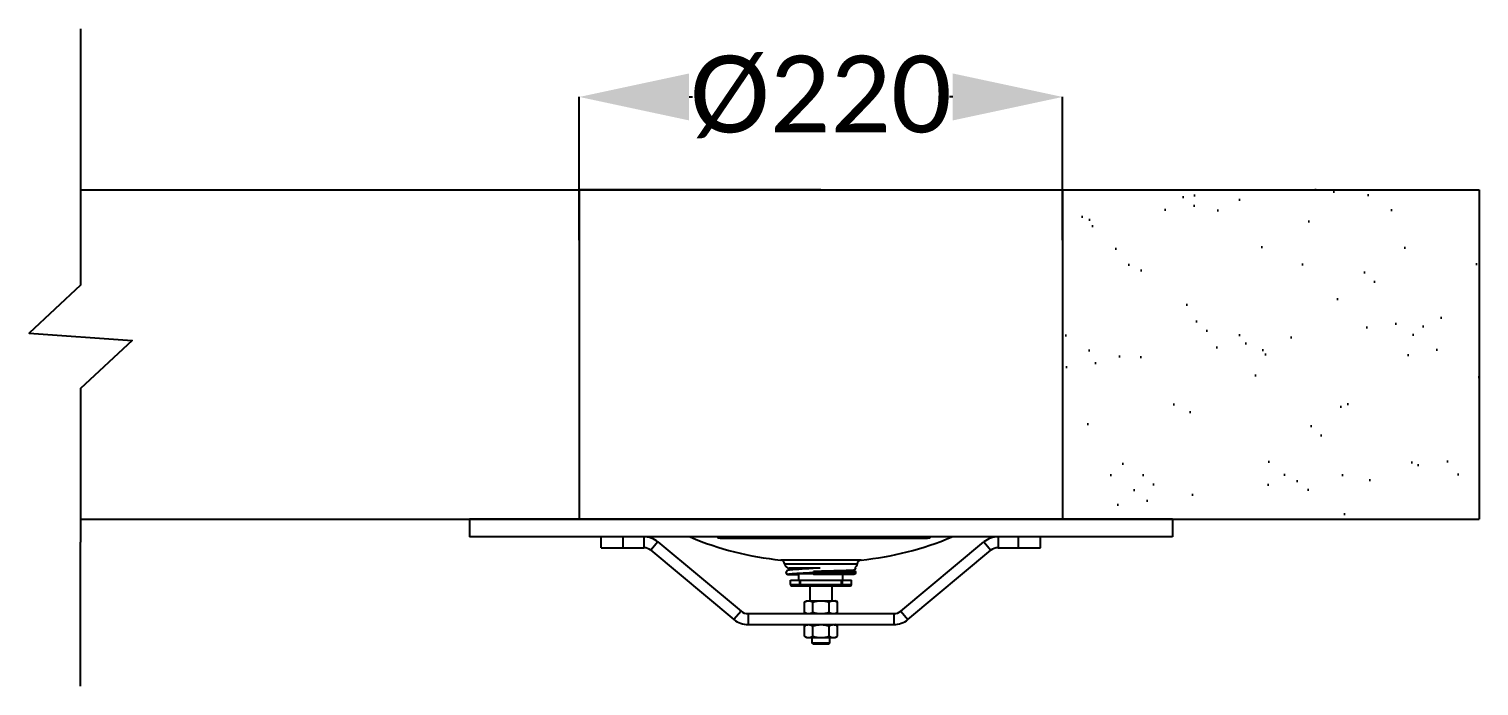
# Model space of a CAD drawing. Header units: millimetres. Extents: x 13935 to 21534, y -198 to 9202.
# Drawn here: x 16233 to 16893, y 870 to 1170 of the extents above; entities that cross this region are included whole.
import ezdxf

# ---------------------------------------------------------------- set-up
doc = ezdxf.new("R2010")
doc.units = ezdxf.units.MM
doc.header["$LTSCALE"] = 326.7
doc.header["$PDMODE"] = 3
doc.header["$PDSIZE"] = 8
doc.layers.get('0').update_dxf_attribs({"linetype": 'CONTINUOUS'})
doc.layers.get('Defpoints').update_dxf_attribs({"linetype": 'CONTINUOUS'})
for name, color, linetype in [('00_BUW_DATUM', 7, 'CONTINUOUS'), ('02___PRT_ALL_AXES', 7, 'CONTINUOUS'), ('03___PRT_ALL_CURVES', 7, 'CONTINUOUS')]:
    doc.layers.add(name, color=color, linetype=linetype)
doc.styles.get("Standard").update_dxf_attribs({"font": 'calibri.ttf'})
doc.dimstyles.get("Standard").update_dxf_attribs({"dimtxt": 35, "dimasz": 35, "dimexe": 0.08, "dimexo": 1, "dimtad": 1, "dimdsep": 46, "dimtxsty": 'Standard', "dimblk": '_FILLED', "dimblk1": '_FILLED', "dimblk2": '_FILLED', "dimcen": 0.09, "dimazin": 2, "dimtol": 1, "dimtp": 0.01, "dimtm": 0.01, "dimtfac": 1, "dimtofl": 0, "dimtmove": 0, "dimatfit": 3, "dimldrblk": '_FILLED', "dimfxl": 1, "dimtolj": 1, "dimarcsym": 0})

# ---------------------------------------------------------------- blocks, each defined once
blk = doc.blocks.new('_FILLED')
at = {"color": 0, "linetype": 'ByBlock'}
blk.add_solid([(0, 0), (-1, 0.214), (-1, -0.214)], dxfattribs=at)
blk = doc.blocks.new('*D2143')
at = {"color": 0, "lineweight": -2}
for p, q in [((16483.07, 1073.5), (16483.07, 1138.74)), ((16533.07, 1138.66), (16534.52, 1138.66)), ((16653.07, 1138.66), (16651.62, 1138.66)), ((16703.07, 1073.5), (16703.07, 1138.74))]:
    blk.add_line(p, q, dxfattribs=at)
at = {"layer": 'Defpoints', "color": 0}
for p in [(16703.07, 1138.66), (16483.07, 1072.5), (16703.07, 1072.5)]:
    blk.add_point(p, dxfattribs=at)
at = {"color": 0, "linetype": 'ByBlock', "lineweight": -2, "xscale": 50, "yscale": 50, "zscale": 50, "rotation": 180}
blk.add_blockref('_FILLED', (16483.07, 1138.66), dxfattribs=at)
at = {"color": 0, "linetype": 'ByBlock', "lineweight": -2, "xscale": 50, "yscale": 50, "zscale": 50}
blk.add_blockref('_FILLED', (16703.07, 1138.66), dxfattribs=at)
at = {"color": 0, "insert": (16593.07, 1138.66), "char_height": 35, "attachment_point": 5}
blk.add_mtext('\\A1;\\A1;%%c220', dxfattribs=at)

msp = doc.modelspace()

# ---------------------------------------------------------------- hatches: boundary and pattern name
at = {"linetype": 'ByBlock', "lineweight": 30}
h = msp.add_hatch(dxfattribs=at)
h.set_pattern_fill('AR-SAND', color=256)
h.set_pattern_definition([(37.5, (6341.525, 374.636), (-1.60003, 48.94132), [0, -38.608, 0, -43.18, 0, -41.275]), (7.5, (6341.525, 374.636), (44.95233, 71.6825), [0, -20.828, 0, -34.798, 0, -13.335]), (327.5, (6310.283, 374.636), (79.09924, 0.14372), [0, -12.7, 0, -45.72, 0, -59.69]), (317.5, (6310.28, 374.636), (76.35565, 22.29293), [0, -6.35, 0, -29.972, 0, -34.29])])
h.paths.add_polyline_path([(16703.06622, 1096.34483), (16703.06622, 946.60667), (16892.64998, 946.60667), (16892.64998, 1096.34483)])

# ---------------------------------------------------------------- linework, layer by layer
for p, q in [((16256.024, 1144.56334), (16256.024, 1074.56334)), ((16256.024, 1144.56334), (16256.024, 1074.56334)), ((16256.024, 1096.34483), (16892.64998, 1096.34483)), ((16593.06622, 1096.34483), (16483.06622, 1096.34483)), ((16483.06622, 1096.34483), (16483.06622, 946.34483)), ((16593.06622, 1096.34483), (16703.06622, 1096.34483)), ((16703.06622, 1096.34483), (16703.06622, 946.34483)), ((16256.024, 1005.90399), (16256.024, 935.90399)), ((16256.024, 1005.90399), (16256.024, 935.90399)), ((16433.06622, 946.34483), (16593.06622, 946.34483)), ((16256.024, 870.39525), (16256.024, 935.90399)), ((16256.024, 870.39525), (16256.024, 935.90399))]:
    msp.add_line(p, q)
at = {"linetype": 'ByBlock'}
for p, q in [((16256.024, 1121.34483), (16256.024, 1052.90399)), ((16892.64998, 1096.34483), (16892.64998, 946.34483)), ((16256.024, 1005.90399), (16256.024, 946.34483)), ((16256.024, 946.34483), (16892.64998, 946.34483)), ((16256.024, 946.34483), (16892.64998, 946.34483))]:
    msp.add_line(p, q, dxfattribs=at)
at = {"color": 0, "linetype": 'Continuous'}
for p, q in [((16493.06622, 933.34483), (16493.06622, 938.34483)), ((16503.06622, 933.34483), (16503.06622, 938.34483)), ((16512.44572, 938.34483), (16512.44572, 933.34483)), ((16546.11474, 938.34483), (16546.11474, 937.74483)), ((16642.59347, 937.74483), (16546.11474, 937.74483)), ((16547.13099, 937.54483), (16547.13099, 937.74483)), ((16641.57721, 937.54483), (16547.13099, 937.54483)), ((16641.11837, 937.54483), (16641.11837, 937.74483)), ((16641.57721, 937.54483), (16641.57721, 937.74483)), ((16642.10185, 938.34483), (16642.10185, 937.74483)), ((16642.59347, 938.34483), (16642.59347, 937.74483)), ((16673.68671, 938.34483), (16673.68671, 933.34483)), ((16683.06622, 933.34483), (16683.06622, 938.34483)), ((16693.06622, 933.34483), (16693.06622, 938.34483)), ((16493.06622, 933.34483), (16512.44572, 933.34483)), ((16518.84756, 936.02704), (16515.64664, 932.18593)), ((16515.64664, 932.18593), (16553.47462, 900.66262)), ((16518.84756, 936.02704), (16556.67554, 904.50372)), ((16629.45689, 904.50372), (16667.28487, 936.02704)), ((16632.65781, 900.66262), (16670.48579, 932.18593)), ((16667.28487, 936.02704), (16670.48579, 932.18593)), ((16673.68671, 933.34483), (16693.06622, 933.34483)), ((16611.36994, 927.77104), (16574.76249, 927.77104)), ((16609.57127, 925.92276), (16576.56116, 925.92276)), ((16577.24622, 922.09483), (16577.24622, 922.09792)), ((16577.87625, 921.23804), (16578.14622, 921.19909)), ((16578.06696, 923.06191), (16577.92782, 923.01528)), ((16578.14622, 921.19849), (16578.41619, 921.23792)), ((16578.41619, 921.19909), (16583.06622, 921.19909)), ((16592.70978, 924.06483), (16578.55611, 924.06483)), ((16579.21622, 923.56483), (16582.947, 923.56483)), ((16579.21622, 918.56483), (16606.91622, 918.56483)), ((16580.21101, 921.56483), (16589.76058, 921.56483)), ((16583.06622, 918.56483), (16583.06622, 921.56483)), ((16583.44178, 921.56483), (16583.44178, 921.8012)), ((16583.44178, 916.56483), (16583.44178, 918.56483)), ((16583.78923, 924.06483), (16583.78923, 923.6162)), ((16583.78923, 921.56483), (16583.78923, 921.82233)), ((16583.78923, 916.06483), (16583.78923, 918.56483)), ((16588.05559, 922.0509), (16589.71964, 922.13166)), ((16591.43003, 924.00516), (16589.46369, 923.91222)), ((16608.88622, 922.09483), (16589.72142, 922.09483)), ((16607.98624, 921.19909), (16589.9117, 921.19909)), ((16592.70978, 924.06483), (16591.43003, 924.00516)), ((16602.3432, 918.56483), (16602.3432, 916.06483)), ((16602.69066, 918.56483), (16602.69066, 916.56483)), ((16603.06622, 918.56483), (16603.06622, 921.19909)), ((16607.98622, 922.99057), (16605.73892, 922.99057)), ((16606.44619, 923.05678), (16606.75927, 923.0903)), ((16579.21622, 916.56483), (16606.91622, 916.56483)), ((16579.71622, 916.06483), (16606.41622, 916.06483)), ((16556.67554, 904.50372), (16553.47462, 900.66262)), ((16629.45689, 904.50372), (16632.65781, 900.66262)), ((16559.87647, 903.34483), (16626.25597, 903.34483)), ((16559.87647, 903.34483), (16559.87647, 898.34483)), ((16559.87647, 898.34483), (16626.25597, 898.34483)), ((16626.25597, 903.34483), (16626.25597, 898.34483)), ((16589.06622, 889.94483), (16589.06622, 892.44483)), ((16597.06622, 889.94483), (16597.06622, 892.44483)), ((16597.06622, 889.94483), (16589.06622, 889.94483)), ((16589.56622, 889.44483), (16589.06622, 889.94483)), ((16596.56622, 889.44483), (16589.56622, 889.44483)), ((16596.56622, 889.44483), (16597.06622, 889.94483))]:
    msp.add_line(p, q, dxfattribs=at)
for points in [[(16256.024, 1169.60566), (16256.024, 1124.08193)], [(16256.024, 1169.60566), (16256.024, 1124.08193)], [(16256.024, 1097.89667), (16256.024, 1052.90399), (16232.53741, 1031.12748), (16279.5106, 1027.6805), (16256.024, 1005.90399), (16256.024, 937.08193)], [(16256.024, 1097.89667), (16256.024, 1052.90399), (16232.53741, 1031.12748), (16279.5106, 1027.6805), (16256.024, 1005.90399), (16256.024, 937.08193)]]:
    msp.add_lwpolyline(points)
for points in [[(16606.75927, 923.0903), (16607.04168, 923.12382), (16607.29361, 923.15736), (16607.51627, 923.19111), (16607.71213, 923.22551), (16607.88522, 923.26156), (16608.04195, 923.30143), (16608.19242, 923.35029), (16608.35219, 923.42113), (16608.5428, 923.55041), (16608.75516, 923.80566), (16608.87884, 924.16317), (16608.88622, 924.27537)], [(16608.88622, 924.27521), (16608.87168, 924.43304), (16608.83462, 924.52569)], [(16577.39984, 922.60136), (16577.2606, 922.25174), (16577.24622, 922.09794)], [(16577.92782, 923.01528), (16577.78061, 922.94922), (16577.60482, 922.83254), (16577.39984, 922.60136)], [(16589.46369, 923.91222), (16588.50155, 923.86571), (16587.57193, 923.81982), (16586.68728, 923.77502), (16585.85613, 923.73166), (16585.07829, 923.6897), (16584.35162, 923.64901), (16583.67381, 923.60947), (16583.04246, 923.57095), (16582.45515, 923.53331), (16581.90958, 923.49643), (16581.40464, 923.46026), (16580.9404, 923.42485), (16580.5166, 923.39023), (16580.13251, 923.35645), (16579.78689, 923.32352), (16579.47733, 923.29138), (16579.20096, 923.25986), (16578.95491, 923.22876), (16578.73628, 923.19783), (16578.5419, 923.16663), (16578.36767, 923.13436), (16578.21089, 923.1001), (16578.06696, 923.06191)], [(16578.59204, 921.34599), (16578.59293, 921.34584), (16578.63811, 921.35808), (16578.71949, 921.37637), (16578.83387, 921.39819), (16578.97972, 921.4223), (16579.15644, 921.44804), (16579.36392, 921.47501), (16579.60226, 921.50297), (16579.87166, 921.53178), (16580.17247, 921.56133), (16580.50542, 921.59158), (16580.87138, 921.62254), (16581.27123, 921.65421), (16581.70593, 921.68659), (16582.17637, 921.7197), (16582.68336, 921.75355), (16583.22732, 921.78815), (16583.80837, 921.82349), (16584.42647, 921.85957), (16585.08135, 921.89637), (16585.77249, 921.9339), (16586.49914, 921.97216), (16587.26031, 922.01114), (16588.05559, 922.0509)], [(16605.7118, 922.98813), (16606.10181, 923.02314), (16606.44619, 923.05678)]]:
    msp.add_lwpolyline(points, dxfattribs=at)
for centre, radius, start, end in [((16512.44572, 928.34483), 10, 50.19442891, 90), ((16588.63972, 1068.49471), 141.40625, 247.06351951, 264.36808115), ((16597.49271, 1068.49471), 141.40625, 275.63191885, 292.93648049), ((16673.68671, 928.34483), 10, 90, 129.80557109), ((16512.44572, 928.34483), 5, 50.19442891, 90), ((16673.68671, 928.34483), 5, 90, 129.80557109), ((16574.56622, 925.7807), 2, 4.07332405, 84.36808115), ((16578.55611, 926.06483), 2, 184.07332405, 270), ((16607.57632, 926.06483), 2, 309.2533834, 355.92667595), ((16611.56622, 925.7807), 2, 95.63191885, 175.92667595), ((16578.0637, 922.0947), 0.81749, 177.16166465, 179.77433532), ((16578.06281, 922.09473), 0.8166, 177.16069414, 179.99297649), ((16578.08529, 922.09568), 0.83907, 180.05802843, 188.06972627), ((16578.18875, 922.07312), 0.94489, 156.87901989, 160.90637286), ((16578.18003, 922.07725), 0.93525, 142.49746403, 156.9022854), ((16579.71622, 923.56483), 0.5, 90, 180), ((16593.57496, 922.09476), 3.85354, 179.44614288, 179.99891009), ((16579.71622, 916.56483), 0.5, 180, 270), ((16606.41622, 916.56483), 0.5, 270, 0), ((16559.87647, 908.34483), 5, 230.19442891, 270), ((16626.25597, 908.34483), 5, 270, 309.80557109), ((16559.87647, 908.34483), 10, 230.19442891, 270), ((16626.25597, 908.34483), 10, 270, 309.80557109)]:
    msp.add_arc(centre, radius, start, end, dxfattribs=at)
for points in [[(16577.24722, 922.13518), (16577.25137, 922.219), (16577.26839, 922.3029), (16577.29584, 922.3822)], [(16578.41616, 921.23803), (16578.50543, 921.26499), (16578.59118, 921.30758), (16578.66701, 921.36186)]]:
    msp.add_open_spline(points, degree=3, dxfattribs=at)
for points, knots in [([(16577.25452, 921.97789), (16577.27796, 921.8116), (16577.4197, 921.48629), (16577.71596, 921.28644), (16577.87627, 921.23803)], [0, 0, 0, 0, 0.500701764, 1, 1, 1, 1]), ([(16583.78923, 924.06483), (16583.74499, 924.06483), (16583.65, 924.03682), (16583.53937, 923.92869), (16583.46524, 923.77534), (16583.44512, 923.65723), (16583.44245, 923.59576)], [0, 0, 0, 0, 0.20862699, 0.442793506, 0.709860072, 1, 1, 1, 1]), ([(16589.9117, 921.19909), (16589.87912, 921.19909), (16589.80862, 921.30158), (16589.77033, 921.48465), (16589.72895, 921.76878), (16589.72142, 921.98032), (16589.72142, 922.09483)], [0, 0, 0, 0, 0.103871973, 0.32147496, 0.634900608, 1, 1, 1, 1]), ([(16589.7216, 922.13201), (16589.72196, 922.17), (16589.72553, 922.31528), (16589.73655, 922.46046), (16589.75037, 922.56689)], [0, 0, 0, 0, 0.261477067, 1, 1, 1, 1]), ([(16605.71184, 922.98813), (16605.53691, 922.97295), (16605.13637, 922.9612), (16604.20291, 922.92029), (16602.82223, 922.87784), (16600.97624, 922.82509), (16598.15263, 922.7546), (16594.38794, 922.66948), (16591.31345, 922.60218), (16589.75037, 922.56689)], [0, 0, 0, 0, 0.032991042, 0.075233936, 0.175579609, 0.292495613, 0.422215808, 0.706249217, 1, 1, 1, 1]), ([(16607.98622, 922.99057), (16608.10303, 922.99057), (16608.34034, 922.94788), (16608.733, 922.68475), (16608.88622, 922.32422), (16608.88622, 922.09483)], [0, 0, 0, 0, 0.252288703, 0.504582846, 1, 1, 1, 1]), ([(16608.88622, 922.09483), (16608.88622, 921.86544), (16608.733, 921.5049), (16608.34034, 921.24178), (16608.10303, 921.19909), (16607.98622, 921.19909)], [0, 0, 0, 0, 0.495417154, 0.747711297, 1, 1, 1, 1]), ([(16583.44178, 916.56483), (16583.44178, 916.50043), (16583.45826, 916.37567), (16583.53082, 916.21224), (16583.64376, 916.09554), (16583.74312, 916.06483), (16583.78923, 916.06483)], [0, 0, 0, 0, 0.289765992, 0.557980323, 0.792523532, 1, 1, 1, 1]), ([(16602.69066, 916.56483), (16602.69066, 916.50043), (16602.67417, 916.37567), (16602.60161, 916.21224), (16602.48867, 916.09554), (16602.38931, 916.06483), (16602.3432, 916.06483)], [0, 0, 0, 0, 0.289765992, 0.557980323, 0.792523532, 1, 1, 1, 1])]:
    msp.add_open_spline(points, degree=3, knots=knots, dxfattribs=at)
at = {"layer": '00_BUW_DATUM', "color": 0, "linetype": 'Continuous'}
for p, q in [((16585.56066, 908.66427), (16586.56622, 909.24483)), ((16585.56066, 903.92539), (16585.56066, 908.66427)), ((16586.56622, 909.24483), (16599.56622, 909.24483)), ((16589.31344, 903.92539), (16589.31344, 908.66427)), ((16596.81899, 903.92539), (16596.81899, 908.66427)), ((16600.57177, 908.66427), (16599.56622, 909.24483)), ((16600.57177, 903.92539), (16600.57177, 908.66427)), ((16586.56622, 903.34483), (16585.56066, 903.92539)), ((16585.56066, 897.76427), (16586.56622, 898.34483)), ((16585.56066, 893.02539), (16585.56066, 897.76427)), ((16589.31344, 893.02539), (16589.31344, 897.76427)), ((16596.81899, 893.02539), (16596.81899, 897.76427)), ((16599.56622, 903.34483), (16600.57177, 903.92539)), ((16600.57177, 897.76427), (16599.56622, 898.34483)), ((16600.57177, 893.02539), (16600.57177, 897.76427)), ((16586.56622, 892.44483), (16585.56066, 893.02539)), ((16586.56622, 892.44483), (16599.56622, 892.44483)), ((16599.56622, 892.44483), (16600.57177, 893.02539))]:
    msp.add_line(p, q, dxfattribs=at)
for centre, radius, start, end in [((16587.36916, 905.99939), 3.25136, 75.6687409, 77.86557217), ((16598.76325, 905.99946), 3.25129, 102.13445214, 104.32954935)]:
    msp.add_arc(centre, radius, start, end, dxfattribs=at)
for points, knots in [([(16585.56066, 908.66427), (16585.85521, 908.83433), (16586.31241, 909.05485), (16586.95589, 909.21709), (16587.27791, 909.24483), (16587.43705, 909.24483)], [0, 0, 0, 0, 0.514152503, 0.759424143, 1, 1, 1, 1]), ([(16587.43705, 909.24483), (16587.48846, 909.24483), (16587.69505, 909.23917), (16587.90087, 909.21071), (16588.05262, 909.1781)], [0, 0, 0, 0, 0.248806325, 1, 1, 1, 1]), ([(16588.17396, 909.14957), (16588.27121, 909.12474), (16588.6674, 909.00422), (16589.04215, 908.8209), (16589.31344, 908.66427)], [0, 0, 0, 0, 0.242657732, 1, 1, 1, 1]), ([(16589.31344, 908.66427), (16589.92318, 908.84029), (16591.16104, 909.134), (16592.43184, 909.24483), (16593.06622, 909.24483)], [0, 0, 0, 0, 0.500104344, 1, 1, 1, 1]), ([(16593.06622, 909.24483), (16593.70059, 909.24483), (16594.97139, 909.134), (16596.20925, 908.84029), (16596.81899, 908.66427)], [0, 0, 0, 0, 0.49989567, 1, 1, 1, 1]), ([(16596.81899, 908.66427), (16596.91143, 908.71764), (16597.27418, 908.91571), (16597.66132, 909.07371), (16597.95856, 909.14959)], [0, 0, 0, 0, 0.258129767, 1, 1, 1, 1]), ([(16598.07981, 909.1781), (16598.13072, 909.18904), (16598.33374, 909.22751), (16598.54085, 909.24483), (16598.69538, 909.24483)], [0, 0, 0, 0, 0.252032944, 1, 1, 1, 1]), ([(16598.69538, 909.24483), (16598.85452, 909.24483), (16599.17654, 909.21709), (16599.82003, 909.05485), (16600.27722, 908.83433), (16600.57177, 908.66427)], [0, 0, 0, 0, 0.24057587, 0.485847511, 1, 1, 1, 1]), ([(16585.56066, 903.92539), (16585.85521, 903.75533), (16586.31241, 903.53481), (16586.95589, 903.37257), (16587.27791, 903.34483), (16587.43705, 903.34483)], [0, 0, 0, 0, 0.514152503, 0.759424143, 1, 1, 1, 1]), ([(16585.56066, 897.76427), (16585.85521, 897.93433), (16586.31241, 898.15485), (16586.95589, 898.31709), (16587.27791, 898.34483), (16587.43705, 898.34483)], [0, 0, 0, 0, 0.514152503, 0.759424143, 1, 1, 1, 1]), ([(16587.43705, 903.34483), (16587.59619, 903.34483), (16587.91821, 903.37257), (16588.5617, 903.53481), (16589.01889, 903.75533), (16589.31344, 903.92539)], [0, 0, 0, 0, 0.24057587, 0.485847511, 1, 1, 1, 1]), ([(16587.43705, 898.34483), (16587.59619, 898.34483), (16587.91821, 898.31709), (16588.5617, 898.15485), (16589.01889, 897.93433), (16589.31344, 897.76427)], [0, 0, 0, 0, 0.24057587, 0.485847511, 1, 1, 1, 1]), ([(16589.31344, 903.92539), (16589.92318, 903.74937), (16591.16104, 903.45566), (16592.43184, 903.34483), (16593.06622, 903.34483)], [0, 0, 0, 0, 0.500104344, 1, 1, 1, 1]), ([(16589.31344, 897.76427), (16589.92318, 897.94029), (16591.16104, 898.234), (16592.43184, 898.34483), (16593.06622, 898.34483)], [0, 0, 0, 0, 0.500104344, 1, 1, 1, 1]), ([(16593.06622, 903.34483), (16593.70059, 903.34483), (16594.97139, 903.45566), (16596.20925, 903.74937), (16596.81899, 903.92539)], [0, 0, 0, 0, 0.49989567, 1, 1, 1, 1]), ([(16593.06622, 898.34483), (16593.70059, 898.34483), (16594.97139, 898.234), (16596.20925, 897.94029), (16596.81899, 897.76427)], [0, 0, 0, 0, 0.49989567, 1, 1, 1, 1]), ([(16596.81899, 903.92539), (16597.11354, 903.75533), (16597.57074, 903.53481), (16598.21422, 903.37257), (16598.53624, 903.34483), (16598.69538, 903.34483)], [0, 0, 0, 0, 0.514152503, 0.759424143, 1, 1, 1, 1]), ([(16596.81899, 897.76427), (16597.11354, 897.93433), (16597.57074, 898.15485), (16598.21422, 898.31709), (16598.53624, 898.34483), (16598.69538, 898.34483)], [0, 0, 0, 0, 0.514152503, 0.759424143, 1, 1, 1, 1]), ([(16598.69538, 903.34483), (16598.85452, 903.34483), (16599.17654, 903.37257), (16599.82003, 903.53481), (16600.27722, 903.75533), (16600.57177, 903.92539)], [0, 0, 0, 0, 0.24057587, 0.485847511, 1, 1, 1, 1]), ([(16598.69538, 898.34483), (16598.85452, 898.34483), (16599.17654, 898.31709), (16599.82003, 898.15485), (16600.27722, 897.93433), (16600.57177, 897.76427)], [0, 0, 0, 0, 0.24057587, 0.485847511, 1, 1, 1, 1]), ([(16585.56066, 893.02539), (16585.85521, 892.85533), (16586.31241, 892.63481), (16586.95589, 892.47257), (16587.27791, 892.44483), (16587.43705, 892.44483)], [0, 0, 0, 0, 0.514152503, 0.759424143, 1, 1, 1, 1]), ([(16587.43705, 892.44483), (16587.59619, 892.44483), (16587.91821, 892.47257), (16588.5617, 892.63481), (16589.01889, 892.85533), (16589.31344, 893.02539)], [0, 0, 0, 0, 0.24057587, 0.485847511, 1, 1, 1, 1]), ([(16589.31344, 893.02539), (16589.92318, 892.84937), (16591.16104, 892.55566), (16592.43184, 892.44483), (16593.06622, 892.44483)], [0, 0, 0, 0, 0.500104344, 1, 1, 1, 1]), ([(16593.06622, 892.44483), (16593.70059, 892.44483), (16594.97139, 892.55566), (16596.20925, 892.84937), (16596.81899, 893.02539)], [0, 0, 0, 0, 0.49989567, 1, 1, 1, 1]), ([(16596.81899, 893.02539), (16597.11354, 892.85533), (16597.57074, 892.63481), (16598.21422, 892.47257), (16598.53624, 892.44483), (16598.69538, 892.44483)], [0, 0, 0, 0, 0.514152503, 0.759424143, 1, 1, 1, 1]), ([(16598.69538, 892.44483), (16598.85452, 892.44483), (16599.17654, 892.47257), (16599.82003, 892.63481), (16600.27722, 892.85533), (16600.57177, 893.02539)], [0, 0, 0, 0, 0.24057587, 0.485847511, 1, 1, 1, 1])]:
    msp.add_open_spline(points, degree=3, knots=knots, dxfattribs=at)
at = {"layer": '02___PRT_ALL_AXES', "color": 0, "linetype": 'Continuous'}
for p, q in [((16433.06622, 946.34483), (16433.06622, 938.34483)), ((16753.06622, 946.34483), (16433.06622, 946.34483)), ((16753.06622, 946.34483), (16753.06622, 938.34483)), ((16753.06622, 938.34483), (16433.06622, 938.34483)), ((16579.21622, 923.2616), (16579.21622, 923.56483)), ((16579.21622, 916.56483), (16579.21622, 918.56483)), ((16606.91622, 922.99057), (16606.91622, 923.10893)), ((16606.91622, 916.56483), (16606.91622, 918.56483)), ((16588.06622, 916.06483), (16588.06622, 909.24483)), ((16598.06622, 916.06483), (16598.06622, 909.24483))]:
    msp.add_line(p, q, dxfattribs=at)
at = {"layer": '03___PRT_ALL_CURVES', "color": 0, "linetype": 'Continuous'}
for centre, radius, start, end in [((16578.06119, 922.0949), 0.81497, 180.00520289, 182.47210874), ((16578.07909, 922.09564), 0.83289, 182.46980057, 184.30069967), ((16578.10107, 922.0974), 0.85494, 184.30772178, 187.77689605), ((16578.13986, 922.08069), 0.88395, 229.22108272, 238.4220813), ((16578.12367, 922.05782), 0.85631, 250.29923829, 253.08394947), ((16578.14622, 922.18774), 0.98865, 267.95322639, 270.26927356), ((16578.14627, 922.1847), 0.98561, 270.26743201, 272.04963794), ((16578.16846, 922.0587), 0.85723, 286.67521507, 289.69972024), ((16578.15347, 922.07924), 0.88224, 303.94575255, 306.02643599)]:
    msp.add_arc(centre, radius, start, end, dxfattribs=at)
for points, knots in [([(16577.36353, 921.65628), (16577.34634, 921.68708), (16577.29596, 921.79069), (16577.26475, 921.90288), (16577.25399, 921.98171)], [0, 0, 0, 0, 0.306838364, 1, 1, 1, 1]), ([(16577.56252, 921.41134), (16577.54468, 921.42671), (16577.46726, 921.49904), (16577.40363, 921.58443), (16577.36353, 921.65628)], [0, 0, 0, 0, 0.222365894, 1, 1, 1, 1]), ([(16577.835, 921.25164), (16577.82396, 921.25559), (16577.76932, 921.27646), (16577.71692, 921.3031), (16577.67698, 921.32763)], [0, 0, 0, 0, 0.200494986, 1, 1, 1, 1]), ([(16578.64612, 921.34736), (16578.59713, 921.31439), (16578.53444, 921.28078), (16578.46847, 921.25559), (16578.45743, 921.25164)], [0, 0, 0, 0, 0.833927848, 1, 1, 1, 1])]:
    msp.add_open_spline(points, degree=3, knots=knots, dxfattribs=at)
for points in [[(16578.11091, 921.19972), (16578.03074, 921.20259), (16577.95098, 921.2153), (16577.87451, 921.23857)], [(16578.41444, 921.23752), (16578.33904, 921.21492), (16578.26048, 921.20255), (16578.18152, 921.19972)]]:
    msp.add_open_spline(points, degree=3, dxfattribs=at)

# ---------------------------------------------------------------- dimensions: what is measured, and where the dimension line sits
dim = msp.add_linear_dim(base=(16703.06622, 1138.65521), p1=(16483.06622, 1072.50442), p2=(16703.06622, 1072.50442), text='\\A1;%%c220', dimstyle='Standard', override={"dimasz": 50, "dimtad": 0, "dimtih": 1, "dimtoh": 1, "dimdec": 4, "dimzin": 0, "dimtxsty": 'Standard', "dimcen": 53.46, "dimadec": 0, "dimazin": 0, "dimtdec": 4, "dimtzin": 0})
dim.commit()
dim.dimension.update_dxf_attribs({"geometry": '*D2143', "text_midpoint": (16593.06622, 1138.65521)})

doc.saveas('drawing.dxf')
